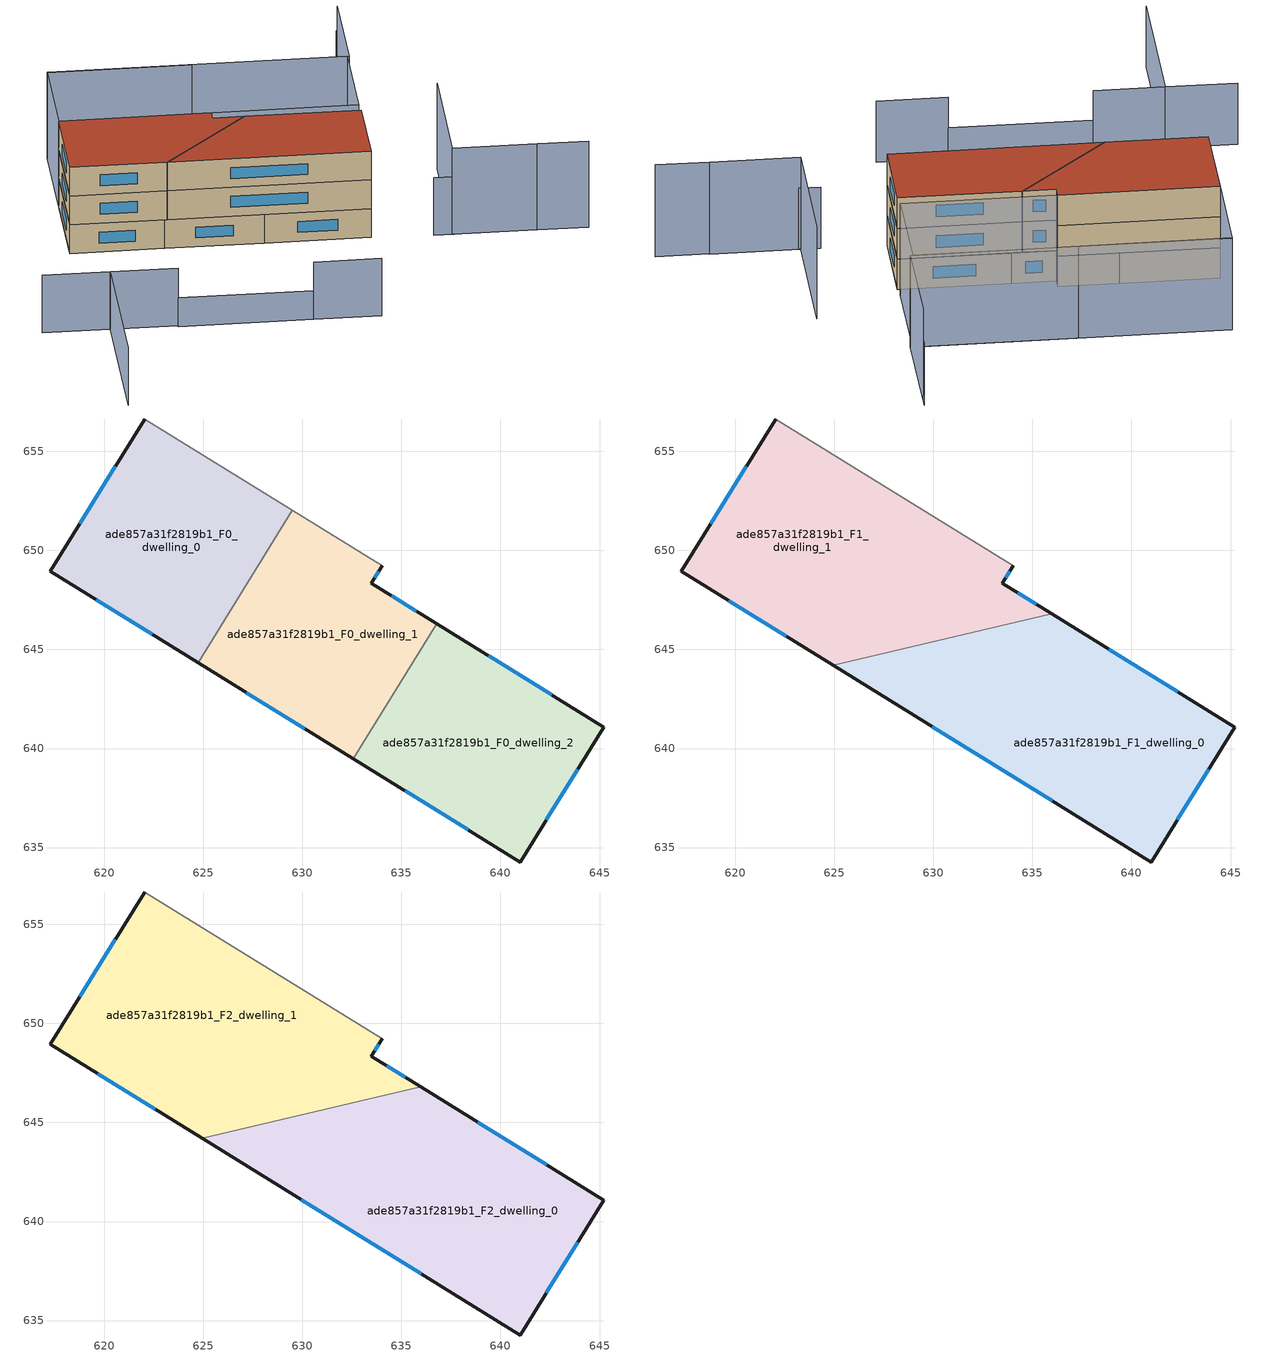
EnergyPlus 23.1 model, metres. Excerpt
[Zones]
ade857a31f2819b1_F0_dwelling_0
 floor ground (EU_floor_Construction): 629.5,652.02 624.74,644.33 617.28,648.95 622.04,656.63 z0
 wall outside (EU_wall_Construction): 622.04,656.63 617.28,648.95 624.74,644.33 z0:3
 wall adiabatic (EU_wall_Construction): 629.5,652.02 622.04,656.63 z0:3
 wall to ade857a31f2819b1_F0_dwelling_1 (EU_wall_Construction): 624.74,644.33 629.5,652.02 z0:3
 window (EU_Window_Construction): 620.56,654.24 618.76,651.34 / 619.61,647.51 622.42,645.77 z0.93:2.07
ade857a31f2819b1_F0_dwelling_1
 floor ground (EU_floor_Construction): 634.02,649.23 633.47,648.35 636.79,646.29 632.57,639.48 624.74,644.33 629.5,652.02 z0
 wall outside (EU_wall_Construction): 624.74,644.33 632.57,639.48 / 636.79,646.29 633.47,648.35 634.02,649.23 z0:3
 wall to ade857a31f2819b1_F0_dwelling_2 (EU_wall_Construction): 632.57,639.48 636.79,646.29 z0:3
 wall adiabatic (EU_wall_Construction): 634.02,649.23 629.5,652.02 z0:3
 window (EU_Window_Construction): 627.18,642.82 630.13,640.99 / 633.65,648.62 633.85,648.95 / 635.76,646.93 634.51,647.71 z0.93:2.07
ade857a31f2819b1_F0_dwelling_2
 floor ground (EU_floor_Construction): 645.21,641.09 640.99,634.27 632.57,639.48 636.79,646.29 z0
 wall outside (EU_wall_Construction): 632.57,639.48 640.99,634.27 645.21,641.09 636.79,646.29 z0:3
 window (EU_Window_Construction): 642.59,642.71 639.41,644.67 / 642.3,636.4 643.89,638.96 / 635.2,637.86 638.37,635.9 z0.93:2.07
ade857a31f2819b1_F1_dwelling_0
 floor to ade857a31f2819b1_F0_dwelling_2 (EU_floor_Construction): 645.21,641.09 640.99,634.27 632.57,639.48 636.79,646.29 z3
 floor to ade857a31f2819b1_F0_dwelling_1 (EU_floor_Construction): 636.79,646.29 632.57,639.48 624.96,644.2 635.99,646.79 z3
 wall outside (EU_wall_Construction): 624.96,644.2 640.99,634.27 645.21,641.09 635.99,646.79 z3:6
 wall to ade857a31f2819b1_F1_dwelling_1 (EU_wall_Construction): 635.99,646.79 624.96,644.2 z3:6
 window (EU_Window_Construction): 642.33,642.86 638.86,645.01 / 642.3,636.4 643.89,638.96 / 629.95,641.1 636,637.36 z3.93:5.07
ade857a31f2819b1_F1_dwelling_1
 floor to ade857a31f2819b1_F0_dwelling_0 (EU_floor_Construction): 629.5,652.02 624.74,644.33 617.28,648.95 622.04,656.63 z3
 floor to ade857a31f2819b1_F0_dwelling_1 (EU_floor_Construction): 634.02,649.23 633.47,648.35 635.99,646.79 624.96,644.2 624.74,644.33 629.5,652.02 z3
 wall outside (EU_wall_Construction): 622.04,656.63 617.28,648.95 624.96,644.2 / 635.99,646.79 633.47,648.35 634.02,649.23 z3:6
 wall adiabatic (EU_wall_Construction): 634.02,649.23 622.04,656.63 z3:6
 window (EU_Window_Construction): 619.67,647.47 622.57,645.68 / 620.56,654.24 618.76,651.34 / 633.65,648.62 633.85,648.95 / 635.2,647.28 634.26,647.86 z3.93:5.07
ade857a31f2819b1_F2_dwelling_0
 floor to ade857a31f2819b1_F1_dwelling_0 (EU_floor_Construction): 645.21,641.09 640.99,634.27 624.96,644.2 635.99,646.79 z6
 wall outside (EU_wall_Construction): 624.96,644.2 640.99,634.27 645.21,641.09 635.99,646.79 z6:9
 wall to ade857a31f2819b1_F2_dwelling_1 (EU_wall_Construction): 635.99,646.79 624.96,644.2 z6:9
 window (EU_Window_Construction): 642.33,642.86 638.86,645.01 / 642.3,636.4 643.89,638.96 / 629.95,641.1 636,637.36 z6.93:8.07
 roof outside (EU_roof_Construction): 640.99,634.27 645.21,641.09 635.99,646.79 624.96,644.2 z9
ade857a31f2819b1_F2_dwelling_1
 floor to ade857a31f2819b1_F1_dwelling_1 (EU_floor_Construction): 634.02,649.23 633.47,648.35 635.99,646.79 624.96,644.2 617.28,648.95 622.04,656.63 z6
 wall outside (EU_wall_Construction): 622.04,656.63 617.28,648.95 624.96,644.2 / 635.99,646.79 633.47,648.35 634.02,649.23 z6:9
 wall adiabatic (EU_wall_Construction): 634.02,649.23 622.04,656.63 z6:9
 window (EU_Window_Construction): 619.67,647.47 622.57,645.68 / 620.56,654.24 618.76,651.34 / 633.65,648.62 633.85,648.95 / 635.2,647.28 634.26,647.86 z6.93:8.07
 roof outside (EU_roof_Construction): 635.99,646.79 633.47,648.35 634.02,649.23 622.04,656.63 617.28,648.95 624.96,644.2 z9
shading: 627.02,625.06 632.35,621.75 / 647.37,630.07 645.77,631.07 / 611.14,635.15 616.47,631.84 / 605.82,638.46 611.15,635.16 / 611.15,635.16 603.36,622.61 / 656.32,658.96 655.88,658.25 z0:6; 657.92,623.48 653.91,625.97 / 653.91,625.98 647.22,630.14 / 647.22,630.14 653.91,640.9 / 655.91,658.3 650.8,650 / 650.8,650 627,664.66 / 645.64,642.05 622.04,656.63 / 622.04,656.63 627.01,664.68 / 627.01,664.68 650.61,650.09 / 650.61,650.09 645.64,642.05 z0:9; 616.37,631.68 627.02,625.06 z0:3
[Building]
EU S2 Campaign: North Axis=0; Terrain=City; Solar Distribution=FullExterior
[Site:Location]
Montreal-Trudeau.Intl.AP: Latitude=45.4667; Longitude=-73.75; Time Zone=-5; Elevation=36
[SizingPeriod:WeatherFileDays]
AnnualSizingPeriod: Begin Month=1; Begin Day of Month=1; End Month=12; End Day of Month=31; Day of Week for Start Day=Monday; Use Weather File Daylight Saving Period=No; Use Weather File Rain and Snow Indicators=No
[MATERIAL]
EU_InternalMass_Material: Roughness=MediumRough; Thickness=0.1; Conductivity=1; Density=1800; Specific Heat=900; Thermal Absorptance=0.9; Solar Absorptance=0.7; Visible Absorptance=0.7
[MATERIAL:NOMASS] Roughness=MediumRough; Thermal Absorptance=0.9; Solar Absorptance=0.7; Visible Absorptance=0.7
Name | Thermal Resistance
EU_wall_NoMass; EU_floor_NoMass | 1.36485
EU_roof_NoMass | 2.55992
[WINDOWMATERIAL:SIMPLEGLAZINGSYSTEM]
EU_Window_SimpleGlazing: UFactor=3.92339; Solar Heat Gain Coefficient=0.8; Visible Transmittance=0.8
[CONSTRUCTION]
EU_wall_Construction: EU_wall_NoMass
EU_roof_Construction: EU_roof_NoMass
EU_floor_Construction: EU_floor_NoMass
EU_Window_Construction: EU_Window_SimpleGlazing
EU_InternalMass_Construction: EU_InternalMass_Material
[ZONE] Type=1; Multiplier=1; Ceiling Height=autocalculate; Floor Area=autocalculate; Part of Total Floor Area=Yes
Name | Volume
ade857a31f2819b1_F0_dwelling_0 | 237.949
ade857a31f2819b1_F1_dwelling_0; ade857a31f2819b1_F2_dwelling_0 | 356.921
ade857a31f2819b1_F0_dwelling_1 | 237.935
ade857a31f2819b1_F1_dwelling_1; ade857a31f2819b1_F2_dwelling_1 | 356.905
ade857a31f2819b1_F0_dwelling_2 | 237.928
[INTERNALMASS] Construction=EU_InternalMass_Construction
Name | Zone or ZoneList | Surface Area
ade857a31f2819b1_F0_dwelling_0_EU_InternalMass | ade857a31f2819b1_F0_dwelling_0 | 79.3166
ade857a31f2819b1_F0_dwelling_1_EU_InternalMass | ade857a31f2819b1_F0_dwelling_1 | 79.3119
ade857a31f2819b1_F0_dwelling_2_EU_InternalMass | ade857a31f2819b1_F0_dwelling_2 | 79.3093
ade857a31f2819b1_F1_dwelling_0_EU_InternalMass | ade857a31f2819b1_F1_dwelling_0 | 118.974
ade857a31f2819b1_F1_dwelling_1_EU_InternalMass | ade857a31f2819b1_F1_dwelling_1 | 118.969
ade857a31f2819b1_F2_dwelling_0_EU_InternalMass | ade857a31f2819b1_F2_dwelling_0 | 118.974
ade857a31f2819b1_F2_dwelling_1_EU_InternalMass | ade857a31f2819b1_F2_dwelling_1 | 118.969
[OTHEREQUIPMENT] Fuel Type=Electricity; Design Level Calculation Method=Watts/Area; Power per Zone Floor Area=1; Fraction Latent=0; Fraction Radiant=0; Fraction Lost=0; Carbon Dioxide Generation Rate=0; EndUse Subcategory=EU_Step8_InternalGains
Name | Zone or ZoneList or Space or SpaceList | Schedule
EU_Step8_InternalGain_ade857a31f2819b1_F0_dwelling_0_f000 | ade857a31f2819b1_F0_dwelling_0 | EU_Step8_GainSchedule_ade857a31f2819b1_F0_dwelling_0_f000
EU_Step8_InternalGain_ade857a31f2819b1_F0_dwelling_1_f000 | ade857a31f2819b1_F0_dwelling_1 | EU_Step8_GainSchedule_ade857a31f2819b1_F0_dwelling_1_f000
EU_Step8_InternalGain_ade857a31f2819b1_F0_dwelling_2_f000 | ade857a31f2819b1_F0_dwelling_2 | EU_Step8_GainSchedule_ade857a31f2819b1_F0_dwelling_2_f000
EU_Step8_InternalGain_ade857a31f2819b1_F1_dwelling_0_f000 | ade857a31f2819b1_F1_dwelling_0 | EU_Step8_GainSchedule_ade857a31f2819b1_F1_dwelling_0_f000
EU_Step8_InternalGain_ade857a31f2819b1_F1_dwelling_1_f000 | ade857a31f2819b1_F1_dwelling_1 | EU_Step8_GainSchedule_ade857a31f2819b1_F1_dwelling_1_f000
EU_Step8_InternalGain_ade857a31f2819b1_F2_dwelling_0_f000 | ade857a31f2819b1_F2_dwelling_0 | EU_Step8_GainSchedule_ade857a31f2819b1_F2_dwelling_0_f000
EU_Step8_InternalGain_ade857a31f2819b1_F2_dwelling_1_f000 | ade857a31f2819b1_F2_dwelling_1 | EU_Step8_GainSchedule_ade857a31f2819b1_F2_dwelling_1_f000
[ZONEVENTILATION:DESIGNFLOWRATE] Schedule=EU_AlwaysOn; Design Flow Rate Calculation Method=AirChanges/Hour; Air Changes per Hour=0.860309; Ventilation Type=Natural; Fan Pressure Rise=0; Fan Total Efficiency=1; Constant Term Coefficient=1; Temperature Term Coefficient=0; Velocity Term Coefficient=0; Velocity Squared Term Coefficient=0; Minimum Indoor Temperature=-100; Maximum Indoor Temperature=100; Delta Temperature=-100; Minimum Outdoor Temperature=-100; Maximum Outdoor Temperature=100; Maximum Wind Speed=40
Name | Zone or ZoneList or Space or SpaceList
EU_ConstantAir_ade857a31f2819b1_F0_dwelling_0 | ade857a31f2819b1_F0_dwelling_0
EU_ConstantAir_ade857a31f2819b1_F0_dwelling_1 | ade857a31f2819b1_F0_dwelling_1
EU_ConstantAir_ade857a31f2819b1_F0_dwelling_2 | ade857a31f2819b1_F0_dwelling_2
EU_ConstantAir_ade857a31f2819b1_F1_dwelling_0 | ade857a31f2819b1_F1_dwelling_0
EU_ConstantAir_ade857a31f2819b1_F1_dwelling_1 | ade857a31f2819b1_F1_dwelling_1
EU_ConstantAir_ade857a31f2819b1_F2_dwelling_0 | ade857a31f2819b1_F2_dwelling_0
EU_ConstantAir_ade857a31f2819b1_F2_dwelling_1 | ade857a31f2819b1_F2_dwelling_1
[HVACTEMPLATE:THERMOSTAT] Constant Heating Setpoint=20; Constant Cooling Setpoint=50
EU_HeatOnly_ade857a31f2819b1_F0_dwelling_0; EU_HeatOnly_ade857a31f2819b1_F0_dwelling_1; EU_HeatOnly_ade857a31f2819b1_F0_dwelling_2; EU_HeatOnly_ade857a31f2819b1_F1_dwelling_0; EU_HeatOnly_ade857a31f2819b1_F1_dwelling_1; EU_HeatOnly_ade857a31f2819b1_F2_dwelling_0; EU_HeatOnly_ade857a31f2819b1_F2_dwelling_1
[HVACTEMPLATE:ZONE:IDEALLOADSAIRSYSTEM] System Availability Schedule=EU_AlwaysOn; Maximum Heating Supply Air Temperature=50; Minimum Cooling Supply Air Temperature=13; Maximum Heating Supply Air Humidity Ratio=0.0156; Minimum Cooling Supply Air Humidity Ratio=0.0077; Heating Limit=NoLimit; Cooling Limit=NoLimit; Heating Availability Schedule=EU_AlwaysOn; Cooling Availability Schedule=EU_CoolingOff; Dehumidification Control Type=ConstantSensibleHeatRatio; Cooling Sensible Heat Ratio=0.7; Dehumidification Setpoint=60; Humidification Control Type=None; Humidification Setpoint=30; Outdoor Air Method=None; Outdoor Air Flow Rate per Person=0.00944; Outdoor Air Flow Rate per Zone Floor Area=0; Outdoor Air Flow Rate per Zone=0; Demand Controlled Ventilation Type=None; Outdoor Air Economizer Type=NoEconomizer; Heat Recovery Type=None; Sensible Heat Recovery Effectiveness=0.7; Latent Heat Recovery Effectiveness=0.65
Name | Template Thermostat
ade857a31f2819b1_F0_dwelling_0 | EU_HeatOnly_ade857a31f2819b1_F0_dwelling_0
ade857a31f2819b1_F0_dwelling_1 | EU_HeatOnly_ade857a31f2819b1_F0_dwelling_1
ade857a31f2819b1_F0_dwelling_2 | EU_HeatOnly_ade857a31f2819b1_F0_dwelling_2
ade857a31f2819b1_F1_dwelling_0 | EU_HeatOnly_ade857a31f2819b1_F1_dwelling_0
ade857a31f2819b1_F1_dwelling_1 | EU_HeatOnly_ade857a31f2819b1_F1_dwelling_1
ade857a31f2819b1_F2_dwelling_0 | EU_HeatOnly_ade857a31f2819b1_F2_dwelling_0
ade857a31f2819b1_F2_dwelling_1 | EU_HeatOnly_ade857a31f2819b1_F2_dwelling_1
[SIZING:ZONE] Zone Cooling Design Supply Air Temperature Input Method=SupplyAirTemperature; Zone Cooling Design Supply Air Temperature=13; Zone Heating Design Supply Air Temperature Input Method=SupplyAirTemperature; Zone Heating Design Supply Air Temperature=50; Zone Cooling Design Supply Air Humidity Ratio=0.008; Zone Heating Design Supply Air Humidity Ratio=0.008; Cooling Design Air Flow Method=DesignDay; Cooling Design Air Flow Rate=0; Cooling Minimum Air Flow per Zone Floor Area=0.000762; Cooling Minimum Air Flow=0; Cooling Minimum Air Flow Fraction=0.2; Heating Design Air Flow Method=DesignDay; Heating Design Air Flow Rate=0; Heating Maximum Air Flow per Zone Floor Area=0.002032; Heating Maximum Air Flow=0.141576; Heating Maximum Air Flow Fraction=0.3; Account for Dedicated Outdoor Air System=No; Dedicated Outdoor Air System Control Strategy=NeutralSupplyAir; Dedicated Outdoor Air Low Setpoint Temperature for Design=autosize; Dedicated Outdoor Air High Setpoint Temperature for Design=autosize; Zone Load Sizing Method=Sensible Load Only No Latent Load; Zone Latent Cooling Design Supply Air Humidity Ratio Input Method=HumidityRatioDifference; Zone Cooling Design Supply Air Humidity Ratio Difference=0.005; Zone Latent Heating Design Supply Air Humidity Ratio Input Method=HumidityRatioDifference; Zone Humidification Design Supply Air Humidity Ratio Difference=0.005
ade857a31f2819b1_F0_dwelling_0; ade857a31f2819b1_F0_dwelling_1; ade857a31f2819b1_F0_dwelling_2; ade857a31f2819b1_F1_dwelling_0; ade857a31f2819b1_F1_dwelling_1; ade857a31f2819b1_F2_dwelling_0; ade857a31f2819b1_F2_dwelling_1
[SCHEDULE:CONSTANT]
Name | Hourly Value
EU_AlwaysOn | 1
EU_CoolingOff | 0
[SCHEDULE:FILE] Column Number=1; Rows to Skip at Top=0; Number of Hours of Data=8760; Column Separator=Comma; Interpolate to Timestep=No; Minutes per Item=60; Adjust Schedule for Daylight Savings=Yes
Name | File
EU_Step8_GainSchedule_ade857a31f2819b1_F0_dwelling_0_f000 | ../../schedules/ade857a31f2819b1/ade857a31f2819b1_F0_dwelling_0_f000_gain.csv
EU_Step8_GainSchedule_ade857a31f2819b1_F0_dwelling_1_f000 | ../../schedules/ade857a31f2819b1/ade857a31f2819b1_F0_dwelling_1_f000_gain.csv
EU_Step8_GainSchedule_ade857a31f2819b1_F0_dwelling_2_f000 | ../../schedules/ade857a31f2819b1/ade857a31f2819b1_F0_dwelling_2_f000_gain.csv
EU_Step8_GainSchedule_ade857a31f2819b1_F1_dwelling_0_f000 | ../../schedules/ade857a31f2819b1/ade857a31f2819b1_F1_dwelling_0_f000_gain.csv
EU_Step8_GainSchedule_ade857a31f2819b1_F1_dwelling_1_f000 | ../../schedules/ade857a31f2819b1/ade857a31f2819b1_F1_dwelling_1_f000_gain.csv
EU_Step8_GainSchedule_ade857a31f2819b1_F2_dwelling_0_f000 | ../../schedules/ade857a31f2819b1/ade857a31f2819b1_F2_dwelling_0_f000_gain.csv
EU_Step8_GainSchedule_ade857a31f2819b1_F2_dwelling_1_f000 | ../../schedules/ade857a31f2819b1/ade857a31f2819b1_F2_dwelling_1_f000_gain.csv
